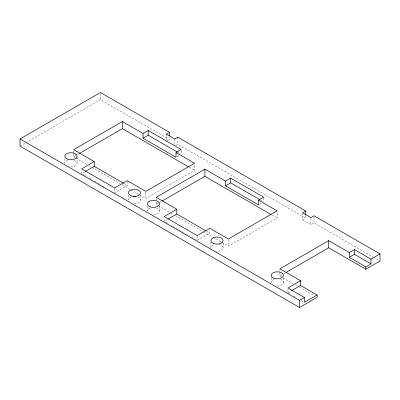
<?xml version="1.0" encoding="UTF-8"?>
<svg xmlns="http://www.w3.org/2000/svg" width="400" height="400" viewBox="0 0 400 400"><rect width="100%" height="100%" fill="white"/><g stroke="black" fill="none" stroke-linecap="round" stroke-linejoin="round"><path stroke-width="0.3" stroke-dasharray="2 1.5" d="M20 146.105L25.4 142.985M25.94 142.675L100.46 99.65L169.57 139.555L169.57 137.17M73.64 153.845L73.64 156.825L76.855 154.97M77.39 154.66L78.995 153.73M84.79 171.825L81.63 173.65L81.63 170.075M166.475 141.34L169.57 139.555M175.76 145.51L177.82 144.315L305.73 218.165L305.73 215.78M127.28 181.24L127.28 185.41L114.64 192.705L114.64 188.54M177.055 156.67L179.635 155.18M139.38 194.78L145.845 198.51L194.59 170.365L194.59 163.815M156.16 198.51L156.16 204.465L159.375 202.61M159.91 202.3L161.515 201.375M167.31 219.47L164.15 221.295L164.15 217.72M197.16 240.35L209.8 233.055L209.8 229.48M259.58 204.315L261.64 203.12M221.9 242.42L228.365 246.155L277.115 218.01L277.115 212.055M302.635 212.805L302.635 219.95L305.73 218.165M302.635 219.95L310.89 224.715L313.985 222.93L372.965 256.98M279.945 272.955L279.945 275.93L282.62 274.385M283.155 274.075L285.3 272.84M287.935 289.185L287.935 292.76L291.095 290.935M373.505 257.295L378.92 260.42M177.935 152.415L180.64 153.975M260.455 200.055L263.165 201.62M189.205 167.255L194.59 170.365M271.725 214.9L277.115 218.01M124.03 183.535L127.28 185.41M206.555 231.18L209.8 233.055M73.64 156.825L75.255 157.755M75.795 158.07L87.11 164.6M89.265 165.845L91.42 167.09M91.96 167.4L119.98 183.58M122.135 184.825L130.22 189.49M130.755 189.8L138.84 194.465M156.16 204.465L157.775 205.4M158.315 205.71L173.405 214.42M175.56 215.665L203.04 231.535M203.58 231.845L212.74 237.135M213.28 237.445L221.36 242.11M279.945 275.93L282.635 277.485M283.17 277.795L292.86 283.39M295.55 284.94L298.78 286.805M299.315 287.115L313.85 295.505M82.71 174.275L83.795 174.9M84.335 175.21L87.58 177.085M89.745 178.335L91.91 179.585M94.075 180.835L96.78 182.395M97.32 182.71L100.57 184.585M102.735 185.835L103.815 186.46M165.775 222.23L169.02 224.105M172.81 226.29L176.595 228.48M178.76 229.73L183.63 232.54M185.795 233.79L189.585 235.975M191.75 237.225L196.62 240.04M287.935 292.76L290.06 293.99M293.255 295.83L295.92 297.37M301.245 300.44L303.37 301.67M313.985 216.975L313.985 222.93M310.89 218.165L310.89 224.715M283.39 277.72L283.39 282.485M279.945 269.38L279.945 272.36M271.135 277.72L271.135 282.485A6.125 3.535 0 0 1 274.195 279.42M263.705 197.76L263.705 201.93M228.365 239.605L228.365 246.155M223.145 242.94L223.145 247.705M210.895 242.345L210.895 247.705A6.125 3.535 0 0 1 213.955 244.64M197.16 236.18L197.16 239.755M181.185 150.715L181.185 154.29M177.82 137.17L177.82 144.315M174.73 138.955L174.73 144.91M166.475 134.195L166.475 140.15M159.605 206.255L159.605 211.02M147.35 206.255L147.35 211.02A6.125 3.535 0 0 1 150.415 207.955M145.845 191.96L145.845 198.51M140.625 195.295L140.625 200.06M128.37 195.295L128.37 200.06A6.125 3.535 0 0 1 131.435 196.995M100.46 93.695L100.46 99.65M77.085 156.825L77.085 163.375M73.64 150.87L73.64 153.25M64.83 158.61L64.83 163.375A6.125 3.535 0 0 1 67.895 160.31M74.02 160.31A6.125 3.535 0 0 1 76.62 164.73A6.125 3.535 0 0 1 69.37 166.79M280.325 279.42A6.125 3.535 0 0 1 283.02 283.695A6.125 3.535 0 0 1 276.195 285.965M156.54 207.955A6.125 3.535 0 0 1 159.395 211.935A6.125 3.535 0 0 1 153.48 214.555M137.56 196.995A6.125 3.535 0 0 1 140.415 200.975A6.125 3.535 0 0 1 134.5 203.595M218.605 244.285A6.125 3.535 0 0 1 223 248.47A6.125 3.535 0 0 1 215.955 251.185"/><path stroke-width="0.6" d="M143.02 138.205L143.02 133.445L148.175 130.465L181.185 149.525L176.025 152.5L176.025 157.265L143.02 138.205L148.175 135.23L177.395 152.1M291.62 290.63L300.575 285.46L317.075 294.99L317.075 297.37L299.54 307.495L20 146.105L20 138.955L100.46 92.505L169.57 132.405L169.57 135.98M143.02 133.445L122.385 121.535L73.64 149.675L94.27 161.59L94.27 166.35L123.49 183.22M79.53 153.42L122.385 128.68L188.665 166.945M94.27 161.59L81.63 168.885L114.64 187.945L127.28 180.645L145.845 191.365L194.59 163.22L176.025 152.5M85.315 171.52L94.27 166.35M169.57 132.405L166.475 134.195L174.73 138.955L177.82 137.17L305.73 211.015L305.73 215.185M225.54 181.085L225.54 185.85L258.545 204.91L258.545 200.145L263.705 197.165L230.695 178.11L225.54 181.085L204.905 169.175L156.16 197.32L176.79 209.23L176.79 213.995L206.01 230.865M162.055 201.065L204.905 176.325L271.185 214.59M176.79 209.23L164.15 216.53L197.16 235.585L209.8 228.29L228.365 239.01L277.115 210.865L258.545 200.145M168.365 218.86L176.79 213.995M225.54 185.85L230.695 182.875L259.915 199.745M305.73 211.015L302.635 212.805L310.89 217.57L313.985 215.78L380 253.895L380 261.045L365.825 269.225L328.69 247.79L285.835 272.53M380 253.895L370.98 259.105L354.48 249.575L349.32 252.55L328.69 240.64L279.945 268.785L300.575 280.695L300.575 285.46M300.575 280.695L287.935 287.995L304.435 297.52L304.435 302.285L317.075 294.99M349.32 252.55L349.32 257.315L354.48 254.34L370.98 263.865L370.98 259.105M20 138.955L299.54 300.35L304.435 297.52M349.32 257.315L365.825 266.845L370.98 263.865M365.825 266.845L365.825 269.225M354.48 249.575L354.48 254.34M328.69 240.64L328.69 247.79M299.54 300.35L299.54 307.495M230.695 178.11L230.695 182.875M204.905 169.175L204.905 176.325M148.175 130.465L148.175 135.23M122.385 121.535L122.385 128.68M133.435 196.575A6.125 3.535 0 0 1 135.565 196.575M67.895 159.29A6.125 3.535 0 0 0 77.085 156.23A6.125 3.535 0 0 0 67.895 153.165A6.125 3.535 0 0 0 67.895 159.29M274.195 278.4A6.125 3.535 0 0 0 283.39 275.335A6.125 3.535 0 0 0 274.195 272.275A6.125 3.535 0 0 0 274.195 278.4M150.415 206.935A6.125 3.535 0 0 0 159.605 203.87A6.125 3.535 0 0 0 150.415 200.81A6.125 3.535 0 0 0 150.415 206.935M131.435 195.975A6.125 3.535 0 0 0 140.625 192.915A6.125 3.535 0 0 0 131.435 189.85A6.125 3.535 0 0 0 131.435 195.975M213.955 243.62A6.125 3.535 0 0 0 223.145 240.555A6.125 3.535 0 0 0 213.955 237.495A6.125 3.535 0 0 0 213.955 243.62"/></g></svg>
